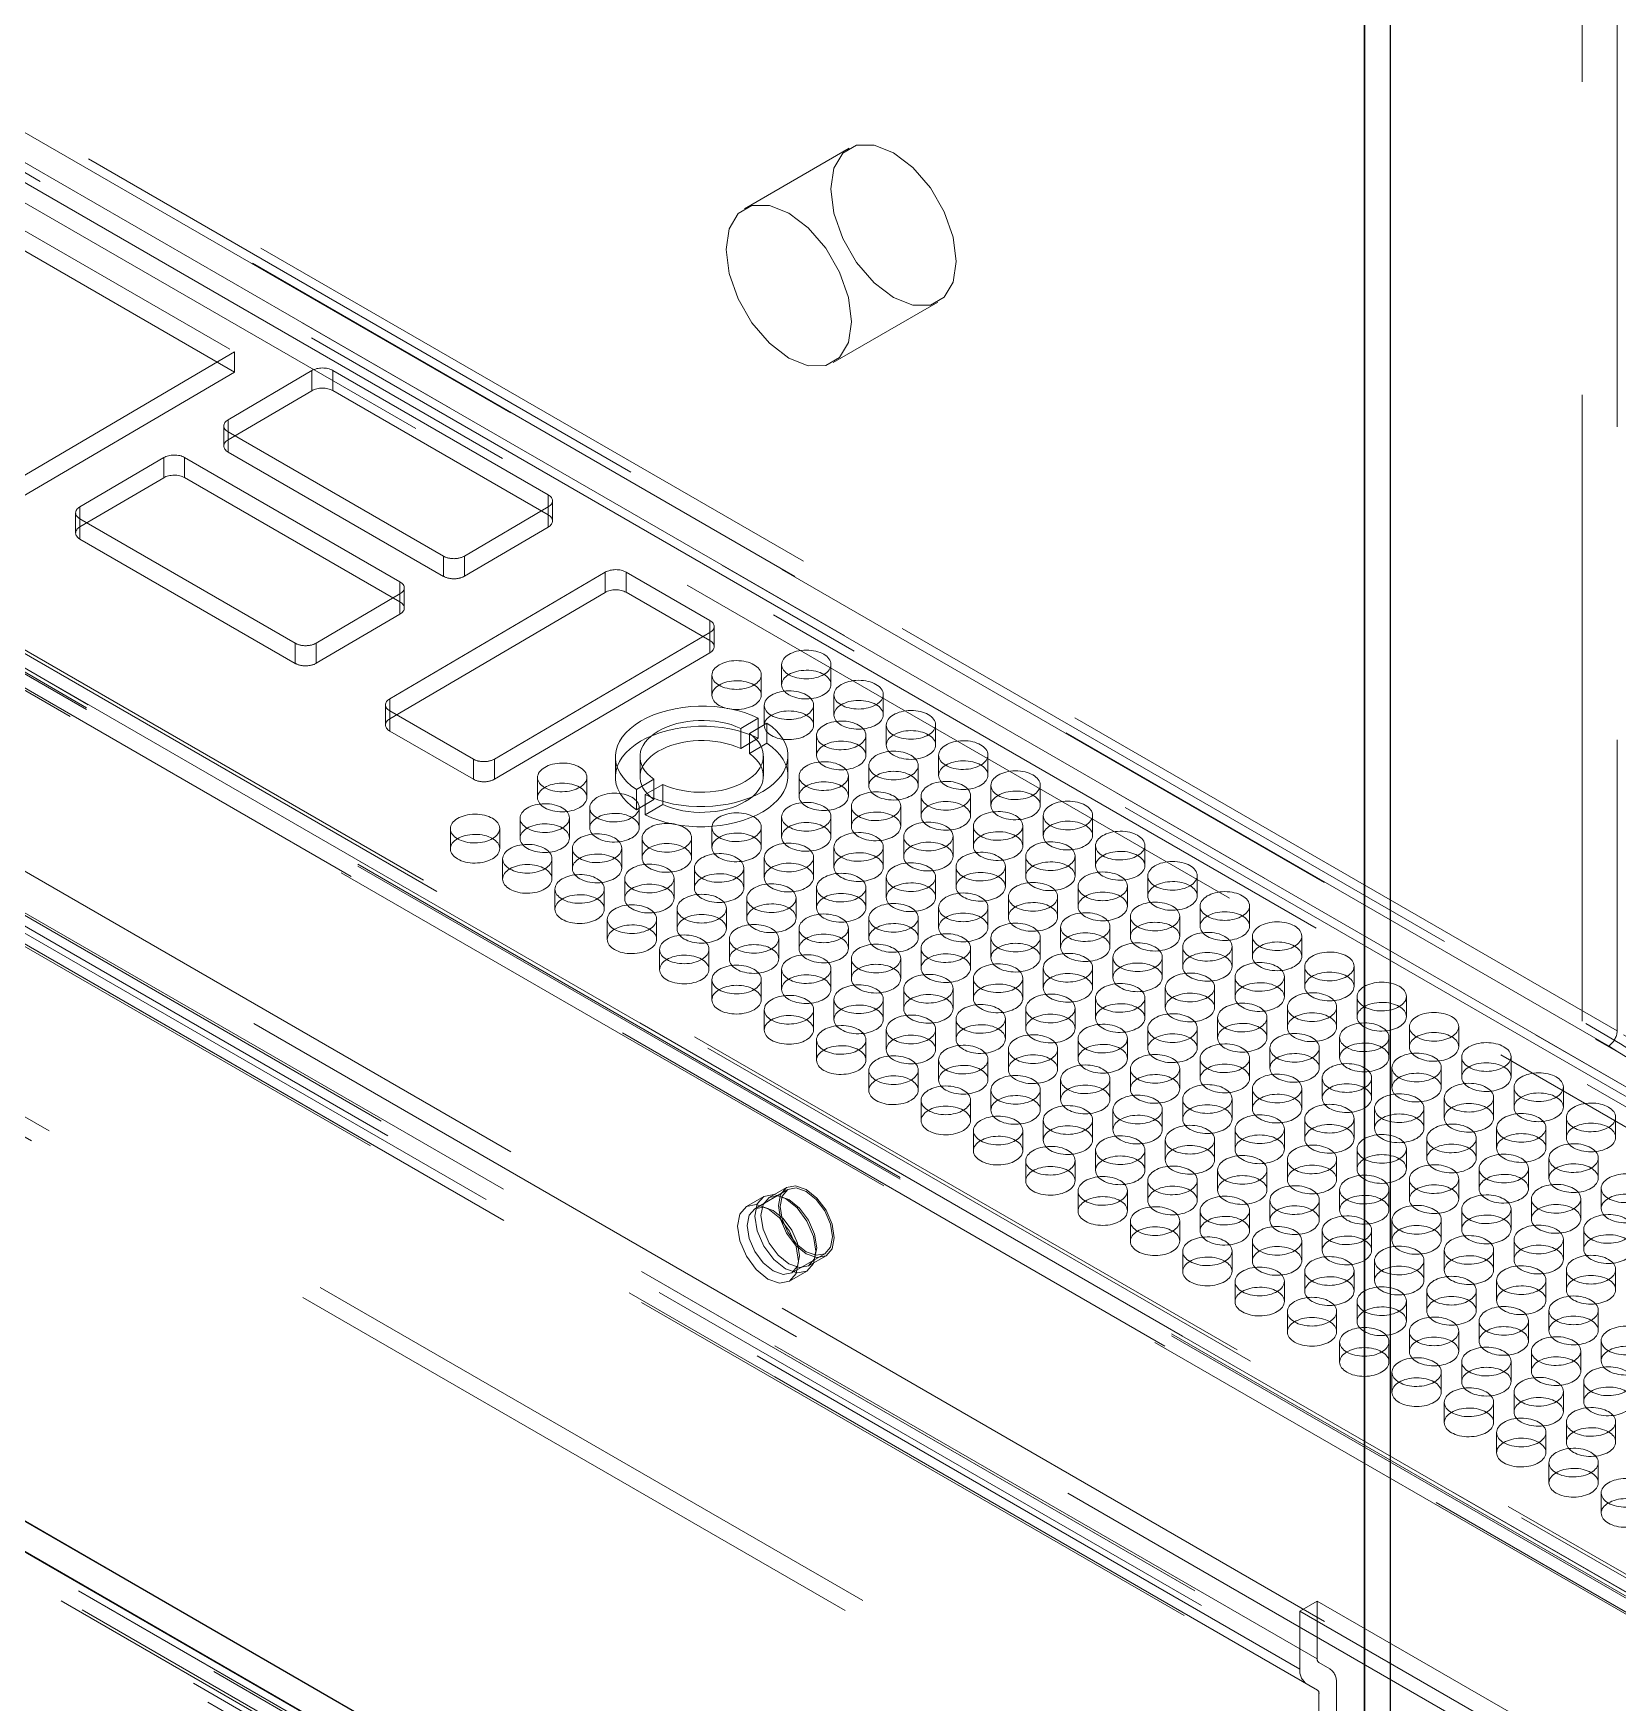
# Model space of a CAD drawing. Header units: millimetres. Extents: x 108 to 5832, y 144 to 4056.
# Drawn here: x 4204.6 to 4268.8, y 3197.1 to 3264.8 of the extents above; entities that cross this region are included whole.
import ezdxf

# ---------------------------------------------------------------- set-up
doc = ezdxf.new("R2010")
doc.units = ezdxf.units.MM
doc.header["$LTSCALE"] = 20
doc.linetypes.add('HIDDEN', pattern=[1.905, 1.27, -0.635])

msp = doc.modelspace()

# ---------------------------------------------------------------- linework, layer by layer
at = {"color": 1, "linetype": 'HIDDEN', "lineweight": 18}
for p, q in [((4268.781, 3350.467), (4268.781, 3224.361)), ((4267.367, 3224.758), (4267.367, 3348.489)), ((4259.596, 3171.277), (4259.596, 3325.276)), ((4320.471, 3192.461), (4092.005, 3324.352)), ((4319.057, 3191.644), (4090.591, 3323.535)), ((4097.167, 3300.88), (4273.943, 3198.829)), ((4096.46, 3300.472), (4273.236, 3198.421)), ((4099.386, 3300.32), (4272.702, 3200.267)), ((4099.924, 3299.86), (4273.59, 3199.605)), ((4135.916, 3300.224), (4270.819, 3222.346)), ((4272.708, 3199.373), (4099.392, 3299.426)), ((4272.708, 3199.298), (4099.392, 3299.35)), ((4272.774, 3199.497), (4099.466, 3299.546)), ((4270.456, 3221.335), (4135.585, 3299.194)), ((4272.038, 3199.024), (4098.648, 3299.12)), ((4270.832, 3220.721), (4135.929, 3298.598)), ((4135.585, 3298.378), (4270.456, 3220.519)), ((4140.795, 3297.827), (4267.367, 3224.758)), ((4268.781, 3224.361), (4142.209, 3297.429)), ((4268.431, 3223.75), (4141.859, 3296.819)), ((4255.912, 3198.48), (4096.46, 3290.53)), ((4256.619, 3198.888), (4097.167, 3290.938)), ((4097.229, 3290.801), (4256.681, 3198.751)), ((4097.675, 3290.543), (4257.128, 3198.493)), ((4096.729, 3289.935), (4256.181, 3197.885)), ((4256.628, 3197.627), (4097.175, 3289.677)), ((4097.944, 3289.948), (4257.397, 3197.898)), ((4097.237, 3289.54), (4256.69, 3197.49)), ((4102.933, 3289.305), (4269.167, 3193.339)), ((4268.497, 3192.91), (4102.189, 3288.918)), ((4293.672, 3150.451), (4079.135, 3274.3)), ((4294.379, 3150.859), (4079.843, 3274.708)), ((4079.883, 3274.569), (4294.621, 3150.604)), ((4079.064, 3274.096), (4293.743, 3150.165)), ((4294.52, 3150.086), (4079.984, 3273.935)), ((4258.535, 3173.114), (4083.88, 3273.94)), ((4079.64, 3273.328), (4294.176, 3149.479)), ((4190.533, 3264.707), (4212.715, 3251.901)), ((4212.715, 3251.085), (4190.533, 3263.89)), ((4237.637, 3260.16), (4233.394, 3257.711)), ((4236.994, 3251.475), (4241.236, 3253.924)), ((4212.715, 3251.901), (4202.78, 3246.066)), ((4212.715, 3251.901), (4212.715, 3251.085)), ((4202.78, 3245.249), (4212.715, 3251.085)), ((4212.457, 3249.151), (4215.851, 3251.145)), ((4215.851, 3250.328), (4215.851, 3251.145)), ((4216.7, 3251.149), (4225.432, 3246.108)), ((4216.7, 3250.333), (4216.7, 3251.149)), ((4215.851, 3250.328), (4212.457, 3248.335)), ((4225.432, 3245.291), (4216.7, 3250.333)), ((4212.457, 3248.335), (4212.457, 3249.151)), ((4212.281, 3248.903), (4212.281, 3248.087)), ((4221.19, 3243.616), (4212.457, 3248.657)), ((4212.457, 3248.657), (4212.457, 3247.841)), ((4212.457, 3247.841), (4221.19, 3242.799)), ((4206.447, 3245.621), (4209.841, 3247.615)), ((4209.841, 3246.798), (4209.841, 3247.615)), ((4210.689, 3247.619), (4219.422, 3242.578)), ((4210.689, 3246.802), (4210.689, 3247.619)), ((4209.841, 3246.798), (4206.447, 3244.805)), ((4219.422, 3241.761), (4210.689, 3246.802)), ((4225.432, 3245.291), (4225.432, 3246.108)), ((4225.608, 3245.045), (4225.608, 3245.862)), ((4206.271, 3245.373), (4206.271, 3244.557)), ((4206.447, 3244.805), (4206.447, 3245.621)), ((4215.179, 3240.086), (4206.447, 3245.127)), ((4206.447, 3245.127), (4206.447, 3244.31)), ((4225.432, 3245.614), (4222.038, 3243.62)), ((4225.432, 3244.797), (4225.432, 3245.614)), ((4222.038, 3242.804), (4225.432, 3244.797)), ((4206.447, 3244.31), (4215.179, 3239.269)), ((4219.012, 3237.836), (4227.744, 3242.965)), ((4221.19, 3242.799), (4221.19, 3243.616)), ((4222.038, 3242.804), (4222.038, 3243.62)), ((4227.744, 3242.965), (4227.744, 3242.149)), ((4228.593, 3242.97), (4231.987, 3241.01)), ((4228.593, 3242.153), (4228.593, 3242.97)), ((4219.422, 3241.761), (4219.422, 3242.578)), ((4219.598, 3241.515), (4219.598, 3242.331)), ((4219.422, 3242.083), (4216.028, 3240.09)), ((4227.744, 3242.149), (4219.012, 3237.02)), ((4219.422, 3241.267), (4219.422, 3242.083)), ((4231.987, 3240.194), (4228.593, 3242.153)), ((4216.028, 3239.273), (4219.422, 3241.267)), ((4231.987, 3240.194), (4231.987, 3241.01)), ((4231.987, 3240.516), (4223.254, 3235.387)), ((4231.987, 3239.7), (4231.987, 3240.516)), ((4232.163, 3239.948), (4232.163, 3240.764)), ((4215.179, 3239.269), (4215.179, 3240.086)), ((4216.028, 3239.273), (4216.028, 3240.09)), ((4223.254, 3234.57), (4231.987, 3239.7)), ((4234.901, 3239.219), (4234.901, 3238.403)), ((4236.901, 3238.413), (4236.901, 3239.229)), ((4232.073, 3238.793), (4232.073, 3237.977)), ((4234.073, 3237.987), (4234.073, 3238.803)), ((4218.836, 3237.588), (4218.836, 3236.772)), ((4219.012, 3237.02), (4219.012, 3237.836)), ((4234.194, 3237.569), (4234.194, 3236.752)), ((4236.194, 3236.762), (4236.194, 3237.579)), ((4237.022, 3237.995), (4237.022, 3237.178)), ((4239.022, 3237.188), (4239.022, 3238.005)), ((4222.406, 3235.383), (4219.012, 3237.342)), ((4219.012, 3236.525), (4219.012, 3237.342)), ((4233.95, 3237.049), (4233.24, 3236.632)), ((4233.95, 3236.233), (4233.95, 3237.049)), ((4219.012, 3236.525), (4222.406, 3234.566)), ((4233.24, 3236.632), (4233.24, 3235.816)), ((4233.24, 3235.816), (4233.95, 3236.233)), ((4233.594, 3236.428), (4234.304, 3236.845)), ((4233.594, 3235.612), (4233.594, 3236.428)), ((4234.304, 3236.028), (4234.304, 3236.845)), ((4236.315, 3236.344), (4236.315, 3235.528)), ((4238.315, 3235.538), (4238.315, 3236.354)), ((4239.144, 3236.77), (4239.144, 3235.954)), ((4241.144, 3235.964), (4241.144, 3236.78)), ((4234.304, 3236.028), (4233.594, 3235.612)), ((4234.158, 3234.693), (4234.158, 3235.51)), ((4235.158, 3234.698), (4235.158, 3235.515)), ((4241.265, 3235.546), (4241.265, 3234.729)), ((4243.265, 3234.739), (4243.265, 3235.556)), ((4222.406, 3234.566), (4222.406, 3235.383)), ((4223.254, 3234.57), (4223.254, 3235.387)), ((4228.158, 3235.48), (4228.158, 3234.663)), ((4229.158, 3235.485), (4229.158, 3234.668)), ((4238.437, 3235.119), (4238.437, 3234.303)), ((4240.437, 3234.313), (4240.437, 3235.13)), ((4225.001, 3234.64), (4225.001, 3233.824)), ((4227.001, 3233.834), (4227.001, 3234.65)), ((4229.723, 3234.566), (4229.013, 3234.149)), ((4229.367, 3233.945), (4230.076, 3234.362)), ((4229.723, 3233.75), (4229.723, 3234.566)), ((4230.076, 3234.362), (4230.076, 3233.545)), ((4235.608, 3234.693), (4235.608, 3233.877)), ((4237.608, 3233.887), (4237.608, 3234.704)), ((4243.386, 3234.321), (4243.386, 3233.504)), ((4245.386, 3233.514), (4245.386, 3234.331)), ((4229.013, 3234.149), (4229.013, 3233.333)), ((4229.013, 3233.333), (4229.723, 3233.75)), ((4229.367, 3233.129), (4229.367, 3233.945)), ((4230.076, 3233.545), (4229.367, 3233.129)), ((4239.729, 3232.662), (4239.729, 3233.479)), ((4240.558, 3233.895), (4240.558, 3233.078)), ((4242.558, 3233.088), (4242.558, 3233.905)), ((4224.294, 3232.989), (4224.294, 3232.173)), ((4226.294, 3232.183), (4226.294, 3233)), ((4227.123, 3233.415), (4227.123, 3232.599)), ((4229.123, 3232.609), (4229.123, 3233.426)), ((4234.901, 3233.043), (4234.901, 3232.226)), ((4236.901, 3232.236), (4236.901, 3233.053)), ((4237.729, 3233.469), (4237.729, 3232.652)), ((4245.508, 3233.096), (4245.508, 3232.28)), ((4247.508, 3232.29), (4247.508, 3233.106)), ((4221.466, 3232.563), (4221.466, 3231.747)), ((4223.466, 3231.757), (4223.466, 3232.574)), ((4229.244, 3232.191), (4229.244, 3231.374)), ((4231.244, 3231.384), (4231.244, 3232.201)), ((4232.073, 3232.617), (4232.073, 3231.8)), ((4234.073, 3231.81), (4234.073, 3232.627)), ((4239.851, 3232.244), (4239.851, 3231.428)), ((4241.851, 3231.438), (4241.851, 3232.254)), ((4242.679, 3232.67), (4242.679, 3231.854)), ((4244.679, 3231.864), (4244.679, 3232.68)), ((4226.416, 3231.765), (4226.416, 3230.948)), ((4228.416, 3230.958), (4228.416, 3231.775)), ((4237.022, 3231.818), (4237.022, 3231.002)), ((4239.022, 3231.012), (4239.022, 3231.828)), ((4246.8, 3230.639), (4246.8, 3231.456)), ((4247.629, 3231.872), (4247.629, 3231.055)), ((4249.629, 3231.065), (4249.629, 3231.882)), ((4223.587, 3231.339), (4223.587, 3230.522)), ((4225.587, 3230.532), (4225.587, 3231.349)), ((4231.365, 3230.966), (4231.365, 3230.15)), ((4233.365, 3230.16), (4233.365, 3230.976)), ((4234.194, 3231.392), (4234.194, 3230.576)), ((4236.194, 3230.586), (4236.194, 3231.402)), ((4241.972, 3231.02), (4241.972, 3230.203)), ((4243.972, 3230.213), (4243.972, 3231.03)), ((4244.8, 3231.446), (4244.8, 3230.629)), ((4225.709, 3230.114), (4225.709, 3229.298)), ((4227.709, 3229.308), (4227.709, 3230.124)), ((4228.537, 3230.54), (4228.537, 3229.724)), ((4230.537, 3229.734), (4230.537, 3230.55)), ((4236.315, 3230.168), (4236.315, 3229.351)), ((4238.315, 3229.361), (4238.315, 3230.178)), ((4239.144, 3230.594), (4239.144, 3229.777)), ((4241.144, 3229.787), (4241.144, 3230.604)), ((4246.922, 3230.221), (4246.922, 3229.405)), ((4248.922, 3229.415), (4248.922, 3230.231)), ((4249.75, 3230.647), (4249.75, 3229.831)), ((4251.75, 3229.841), (4251.75, 3230.657)), ((4271.186, 3182.212), (4189.382, 3229.437)), ((4233.487, 3229.742), (4233.487, 3228.925)), ((4235.487, 3228.935), (4235.487, 3229.752)), ((4244.093, 3229.795), (4244.093, 3228.979)), ((4246.093, 3228.989), (4246.093, 3229.805)), ((4251.872, 3229.422), (4251.872, 3228.606)), ((4253.872, 3228.616), (4253.872, 3229.433)), ((4270.479, 3181.804), (4188.674, 3229.029)), ((4227.83, 3228.89), (4227.83, 3228.073)), ((4229.83, 3228.083), (4229.83, 3228.9)), ((4230.658, 3229.316), (4230.658, 3228.499)), ((4232.658, 3228.509), (4232.658, 3229.326)), ((4238.437, 3228.943), (4238.437, 3228.127)), ((4240.437, 3228.137), (4240.437, 3228.953)), ((4241.265, 3229.369), (4241.265, 3228.553)), ((4243.265, 3228.563), (4243.265, 3229.379)), ((4249.043, 3228.996), (4249.043, 3228.18)), ((4251.043, 3228.19), (4251.043, 3229.007)), ((4232.78, 3228.091), (4232.78, 3227.274)), ((4234.78, 3227.285), (4234.78, 3228.101)), ((4235.608, 3228.517), (4235.608, 3227.7)), ((4237.608, 3227.711), (4237.608, 3228.527)), ((4243.386, 3228.144), (4243.386, 3227.328)), ((4245.386, 3227.338), (4245.386, 3228.155)), ((4246.215, 3228.57), (4246.215, 3227.754)), ((4248.215, 3227.764), (4248.215, 3228.581)), ((4253.993, 3228.198), (4253.993, 3227.381)), ((4255.993, 3227.391), (4255.993, 3228.208)), ((4229.951, 3227.665), (4229.951, 3226.848)), ((4231.951, 3226.858), (4231.951, 3227.675)), ((4240.558, 3227.718), (4240.558, 3226.902)), ((4242.558, 3226.912), (4242.558, 3227.729)), ((4251.164, 3227.772), (4251.164, 3226.955)), ((4253.164, 3226.965), (4253.164, 3227.782)), ((4234.901, 3226.866), (4234.901, 3226.05)), ((4236.901, 3226.06), (4236.901, 3226.876)), ((4237.729, 3227.292), (4237.729, 3226.476)), ((4239.729, 3226.486), (4239.729, 3227.303)), ((4245.508, 3226.92), (4245.508, 3226.103)), ((4247.508, 3226.113), (4247.508, 3226.93)), ((4248.336, 3227.346), (4248.336, 3226.529)), ((4250.336, 3226.539), (4250.336, 3227.356)), ((4256.114, 3226.973), (4256.114, 3226.157)), ((4258.114, 3226.167), (4258.114, 3226.983)), ((4232.073, 3226.44), (4232.073, 3225.624)), ((4234.073, 3225.634), (4234.073, 3226.45)), ((4239.851, 3226.068), (4239.851, 3225.251)), ((4241.851, 3225.261), (4241.851, 3226.078)), ((4242.679, 3226.494), (4242.679, 3225.677)), ((4244.679, 3225.687), (4244.679, 3226.504)), ((4250.457, 3226.121), (4250.457, 3225.305)), ((4252.457, 3225.315), (4252.457, 3226.131)), ((4253.286, 3226.547), (4253.286, 3225.731)), ((4255.286, 3225.741), (4255.286, 3226.557)), ((4237.022, 3225.642), (4237.022, 3224.825)), ((4239.022, 3224.835), (4239.022, 3225.652)), ((4247.629, 3225.695), (4247.629, 3224.879)), ((4249.629, 3224.889), (4249.629, 3225.705)), ((4258.236, 3225.749), (4258.236, 3224.932)), ((4260.235, 3224.942), (4260.235, 3225.759)), ((4234.194, 3225.216), (4234.194, 3224.399)), ((4236.194, 3224.409), (4236.194, 3225.226)), ((4241.972, 3224.843), (4241.972, 3224.027)), ((4243.972, 3224.037), (4243.972, 3224.853)), ((4244.8, 3225.269), (4244.8, 3224.453)), ((4246.8, 3224.463), (4246.8, 3225.279)), ((4252.579, 3224.897), (4252.579, 3224.08)), ((4254.579, 3224.09), (4254.579, 3224.907)), ((4255.407, 3225.323), (4255.407, 3224.506)), ((4257.407, 3224.516), (4257.407, 3225.333)), ((4238.315, 3223.185), (4238.315, 3224.001)), ((4239.144, 3224.417), (4239.144, 3223.601)), ((4241.144, 3223.611), (4241.144, 3224.427)), ((4246.922, 3224.045), (4246.922, 3223.228)), ((4248.922, 3223.238), (4248.922, 3224.055)), ((4249.75, 3224.471), (4249.75, 3223.654)), ((4251.75, 3223.664), (4251.75, 3224.481)), ((4257.528, 3224.098), (4257.528, 3223.282)), ((4259.528, 3223.292), (4259.528, 3224.108)), ((4260.357, 3224.524), (4260.357, 3223.708)), ((4262.357, 3223.718), (4262.357, 3224.534)), ((4236.315, 3223.991), (4236.315, 3223.175)), ((4244.093, 3223.619), (4244.093, 3222.802)), ((4246.093, 3222.812), (4246.093, 3223.629)), ((4254.7, 3223.672), (4254.7, 3222.855)), ((4256.7, 3222.866), (4256.7, 3223.682)), ((4238.437, 3222.766), (4238.437, 3221.95)), ((4240.437, 3221.96), (4240.437, 3222.777)), ((4241.265, 3223.193), (4241.265, 3222.376)), ((4243.265, 3222.386), (4243.265, 3223.203)), ((4249.043, 3222.82), (4249.043, 3222.003)), ((4251.043, 3222.013), (4251.043, 3222.83)), ((4251.872, 3223.246), (4251.872, 3222.429)), ((4253.872, 3222.439), (4253.872, 3223.256)), ((4259.65, 3222.873), (4259.65, 3222.057)), ((4261.65, 3222.067), (4261.65, 3222.883)), ((4262.478, 3223.299), (4262.478, 3222.483)), ((4264.478, 3222.493), (4264.478, 3223.31)), ((4245.386, 3221.161), (4245.386, 3221.978)), ((4246.215, 3222.394), (4246.215, 3221.577)), ((4248.215, 3221.587), (4248.215, 3222.404)), ((4253.993, 3222.021), (4253.993, 3221.205)), ((4255.993, 3221.215), (4255.993, 3222.031)), ((4256.821, 3222.447), (4256.821, 3221.631)), ((4258.821, 3221.641), (4258.821, 3222.457)), ((4264.599, 3222.075), (4264.599, 3221.258)), ((4266.599, 3221.268), (4266.599, 3222.085)), ((4240.558, 3221.542), (4240.558, 3220.725)), ((4242.558, 3220.735), (4242.558, 3221.552)), ((4243.386, 3221.968), (4243.386, 3221.151)), ((4251.164, 3221.595), (4251.164, 3220.779)), ((4253.164, 3220.789), (4253.164, 3221.605)), ((4261.771, 3221.649), (4261.771, 3220.832)), ((4263.771, 3220.842), (4263.771, 3221.659)), ((4245.508, 3220.743), (4245.508, 3219.927)), ((4247.508, 3219.937), (4247.508, 3220.753)), ((4248.336, 3221.169), (4248.336, 3220.353)), ((4250.336, 3220.363), (4250.336, 3221.179)), ((4256.114, 3220.797), (4256.114, 3219.98)), ((4258.114, 3219.99), (4258.114, 3220.807)), ((4258.943, 3221.223), (4258.943, 3220.406)), ((4260.943, 3220.416), (4260.943, 3221.233)), ((4266.721, 3220.85), (4266.721, 3220.034)), ((4268.721, 3220.044), (4268.721, 3220.86)), ((4242.679, 3220.317), (4242.679, 3219.501)), ((4244.679, 3219.511), (4244.679, 3220.327)), ((4250.457, 3219.945), (4250.457, 3219.128)), ((4252.457, 3219.138), (4252.457, 3219.955)), ((4253.286, 3220.371), (4253.286, 3219.554)), ((4255.286, 3219.564), (4255.286, 3220.381)), ((4261.064, 3219.998), (4261.064, 3219.182)), ((4263.064, 3219.192), (4263.064, 3220.008)), ((4263.892, 3220.424), (4263.892, 3219.608)), ((4265.892, 3219.618), (4265.892, 3220.434)), ((4247.629, 3219.519), (4247.629, 3218.702)), ((4249.629, 3218.712), (4249.629, 3219.529)), ((4258.236, 3219.572), (4258.236, 3218.756)), ((4260.235, 3218.766), (4260.235, 3219.582)), ((4244.8, 3219.093), (4244.8, 3218.276)), ((4246.8, 3218.286), (4246.8, 3219.103)), ((4252.579, 3218.72), (4252.579, 3217.904)), ((4254.579, 3217.914), (4254.579, 3218.73)), ((4255.407, 3219.146), (4255.407, 3218.33)), ((4257.407, 3218.34), (4257.407, 3219.156)), ((4263.185, 3218.774), (4263.185, 3217.957)), ((4265.185, 3217.967), (4265.185, 3218.784)), ((4266.014, 3219.2), (4266.014, 3218.383)), ((4268.014, 3218.393), (4268.014, 3219.21)), ((4235.151, 3217.925), (4233.808, 3217.15)), ((4235.101, 3218.012), (4234.394, 3217.604)), ((4249.75, 3218.294), (4249.75, 3217.478)), ((4251.75, 3217.488), (4251.75, 3218.304)), ((4257.528, 3217.921), (4257.528, 3217.105)), ((4259.528, 3217.115), (4259.528, 3217.932)), ((4260.357, 3218.348), (4260.357, 3217.531)), ((4262.357, 3217.541), (4262.357, 3218.358)), ((4268.135, 3217.975), (4268.135, 3217.158)), ((4234.178, 3217.652), (4233.47, 3217.244)), ((4246.922, 3217.868), (4246.922, 3217.052)), ((4248.922, 3217.062), (4248.922, 3217.878)), ((4254.7, 3217.495), (4254.7, 3216.679)), ((4256.7, 3216.689), (4256.7, 3217.506)), ((4265.307, 3217.549), (4265.307, 3216.732)), ((4267.307, 3216.742), (4267.307, 3217.559)), ((4249.043, 3216.643), (4249.043, 3215.827)), ((4251.043, 3215.837), (4251.043, 3216.654)), ((4251.872, 3217.069), (4251.872, 3216.253)), ((4253.872, 3216.263), (4253.872, 3217.08)), ((4259.65, 3216.697), (4259.65, 3215.88)), ((4261.65, 3215.89), (4261.65, 3216.707)), ((4262.478, 3217.123), (4262.478, 3216.306)), ((4264.478, 3216.316), (4264.478, 3217.133)), ((4256.821, 3216.271), (4256.821, 3215.454)), ((4258.821, 3215.464), (4258.821, 3216.281)), ((4264.599, 3215.898), (4264.599, 3215.082)), ((4266.599, 3215.092), (4266.599, 3215.908)), ((4267.428, 3216.324), (4267.428, 3215.508)), ((4235.307, 3214.552), (4236.651, 3215.327)), ((4235.994, 3214.832), (4236.701, 3215.241)), ((4251.164, 3215.419), (4251.164, 3214.602)), ((4253.164, 3214.612), (4253.164, 3215.429)), ((4253.993, 3215.845), (4253.993, 3215.028)), ((4255.993, 3215.038), (4255.993, 3215.855)), ((4261.771, 3215.472), (4261.771, 3214.656)), ((4263.771, 3214.666), (4263.771, 3215.482)), ((4235.22, 3214.213), (4235.927, 3214.621)), ((4256.114, 3214.62), (4256.114, 3213.804)), ((4258.114, 3213.814), (4258.114, 3214.63)), ((4258.943, 3215.046), (4258.943, 3214.23)), ((4260.943, 3214.24), (4260.943, 3215.056)), ((4266.721, 3214.674), (4266.721, 3213.857)), ((4268.721, 3213.867), (4268.721, 3214.684)), ((4253.286, 3214.194), (4253.286, 3213.378)), ((4255.286, 3213.388), (4255.286, 3214.204)), ((4263.892, 3214.248), (4263.892, 3213.431)), ((4265.892, 3213.441), (4265.892, 3214.258)), ((4258.236, 3213.396), (4258.236, 3212.579)), ((4260.236, 3212.589), (4260.236, 3213.406)), ((4261.064, 3213.822), (4261.064, 3213.005)), ((4263.064, 3213.015), (4263.064, 3213.832)), ((4255.407, 3212.97), (4255.407, 3212.153)), ((4257.407, 3212.163), (4257.407, 3212.98)), ((4263.185, 3212.597), (4263.185, 3211.781)), ((4265.185, 3211.791), (4265.185, 3212.607)), ((4266.014, 3213.023), (4266.014, 3212.207)), ((4268.014, 3212.217), (4268.014, 3213.033)), ((4260.357, 3212.171), (4260.357, 3211.355)), ((4262.357, 3211.365), (4262.357, 3212.181)), ((4257.528, 3211.745), (4257.528, 3210.929)), ((4259.528, 3210.939), (4259.528, 3211.755)), ((4265.307, 3211.372), (4265.307, 3210.556)), ((4267.307, 3210.566), (4267.307, 3211.383)), ((4268.135, 3211.798), (4268.135, 3210.982)), ((4259.65, 3210.52), (4259.65, 3209.704)), ((4261.65, 3209.714), (4261.65, 3210.53)), ((4262.478, 3210.946), (4262.478, 3210.13)), ((4264.478, 3210.14), (4264.478, 3210.957)), ((4267.428, 3210.148), (4267.428, 3209.331)), ((4261.771, 3209.296), (4261.771, 3208.479)), ((4263.771, 3208.489), (4263.771, 3209.306)), ((4264.599, 3209.722), (4264.599, 3208.905)), ((4266.599, 3208.915), (4266.599, 3209.732)), ((4266.721, 3208.497), (4266.721, 3207.681)), ((4268.721, 3207.691), (4268.721, 3208.507)), ((4263.892, 3208.071), (4263.892, 3207.255)), ((4265.892, 3207.265), (4265.892, 3208.081)), ((4266.014, 3206.847), (4266.014, 3206.03)), ((4268.014, 3206.04), (4268.014, 3206.857)), ((4268.135, 3205.622), (4268.135, 3204.805)), ((4255.912, 3200.828), (4256.619, 3201.237)), ((4264.397, 3196.746), (4256.619, 3201.237)), ((4256.619, 3201.237), (4256.619, 3198.888)), ((4263.69, 3196.338), (4255.912, 3200.828)), ((4255.912, 3200.828), (4255.912, 3198.48)), ((4256.681, 3198.751), (4257.128, 3198.493)), ((4256.628, 3197.627), (4256.181, 3197.885)), ((4257.397, 3197.898), (4257.397, 3193.52)), ((4256.69, 3193.112), (4256.69, 3197.49))]:
    msp.add_line(p, q, dxfattribs=at)
at = {"color": 7, "linetype": 'Continuous', "lineweight": 25}
for p, q in [((4259.589, 3171.273), (4259.589, 3325.272)), ((4258.528, 3324.66), (4258.528, 3173.11)), ((4258.535, 3324.664), (4258.535, 3173.114)), ((4258.528, 3173.11), (4083.873, 3273.936)), ((4082.812, 3273.324), (4259.589, 3171.273)), ((4082.819, 3273.328), (4259.589, 3171.281))]:
    msp.add_line(p, q, dxfattribs=at)
at = {"color": 1, "linetype": 'HIDDEN', "lineweight": 18, "flags": 128}
for points in [[(4236.891, 3258.512), (4237.016, 3257.531), (4237.377, 3256.503), (4237.94, 3255.528), (4238.65, 3254.701), (4239.437, 3254.103), (4240.223, 3253.792), (4240.933, 3253.8), (4241.496, 3254.125), (4241.858, 3254.736), (4241.982, 3255.573), (4241.858, 3256.553), (4241.496, 3257.581), (4240.933, 3258.557), (4240.223, 3259.384), (4239.437, 3259.982), (4238.65, 3260.292), (4237.94, 3260.284), (4237.377, 3259.959), (4237.016, 3259.348), (4236.891, 3258.512)], [(4232.648, 3256.062), (4232.773, 3256.899), (4233.134, 3257.51), (4233.698, 3257.835), (4234.407, 3257.843), (4235.194, 3257.532), (4235.981, 3256.934), (4236.69, 3256.107), (4237.253, 3255.132), (4237.615, 3254.104), (4237.739, 3253.123), (4237.615, 3252.287), (4237.253, 3251.676), (4236.69, 3251.351), (4235.981, 3251.343), (4235.194, 3251.653), (4234.407, 3252.251), (4233.698, 3253.079), (4233.134, 3254.054), (4232.773, 3255.082), (4232.648, 3256.062)], [(4237.032, 3215.973), (4236.946, 3216.523), (4236.701, 3217.088), (4236.334, 3217.583), (4235.901, 3217.933), (4235.468, 3218.083), (4235.101, 3218.012), (4234.856, 3217.73), (4234.77, 3217.279), (4234.856, 3216.73), (4235.101, 3216.164), (4235.468, 3215.669), (4235.901, 3215.32), (4236.334, 3215.169), (4236.701, 3215.241), (4236.946, 3215.523), (4237.032, 3215.973)], [(4234.84, 3217.239), (4234.921, 3217.661), (4235.151, 3217.925), (4235.495, 3217.992), (4235.901, 3217.851), (4236.307, 3217.524), (4236.651, 3217.059), (4236.881, 3216.529), (4236.962, 3216.014), (4236.881, 3215.592), (4236.651, 3215.327), (4236.307, 3215.26), (4235.901, 3215.402), (4235.495, 3215.729), (4235.151, 3216.193), (4234.921, 3216.723), (4234.84, 3217.239)], [(4235.583, 3215.014), (4235.489, 3215.615), (4235.22, 3216.234), (4234.819, 3216.775), (4234.345, 3217.157), (4233.872, 3217.322), (4233.47, 3217.244), (4233.202, 3216.935), (4233.108, 3216.443), (4233.202, 3215.841), (4233.47, 3215.223), (4233.872, 3214.681), (4234.345, 3214.299), (4234.819, 3214.135), (4235.22, 3214.213), (4235.489, 3214.521), (4235.583, 3215.014)], [(4236.29, 3215.422), (4236.196, 3216.023), (4235.927, 3216.642), (4235.526, 3217.183), (4235.052, 3217.565), (4234.579, 3217.73), (4234.177, 3217.652), (4233.909, 3217.343), (4233.815, 3216.851), (4233.909, 3216.25), (4234.177, 3215.631), (4234.579, 3215.09), (4235.052, 3214.708), (4235.526, 3214.543), (4235.927, 3214.621), (4236.196, 3214.93), (4236.29, 3215.422)], [(4236.325, 3215.565), (4236.239, 3215.115), (4235.994, 3214.832), (4235.627, 3214.761), (4235.194, 3214.912), (4234.761, 3215.261), (4234.394, 3215.756), (4234.149, 3216.322), (4234.063, 3216.871), (4234.149, 3217.321), (4234.394, 3217.604), (4234.761, 3217.675), (4235.194, 3217.525), (4235.627, 3217.175), (4235.994, 3216.68), (4236.239, 3216.115), (4236.325, 3215.565)], [(4233.497, 3216.463), (4233.578, 3216.885), (4233.807, 3217.15), (4234.152, 3217.217), (4234.557, 3217.076), (4234.963, 3216.748), (4235.307, 3216.284), (4235.537, 3215.754), (4235.618, 3215.238), (4235.537, 3214.816), (4235.307, 3214.552), (4234.963, 3214.485), (4234.557, 3214.626), (4234.152, 3214.954), (4233.807, 3215.418), (4233.578, 3215.948), (4233.497, 3216.463)]]:
    msp.add_lwpolyline(points, dxfattribs=at)
at = {"color": 1, "linetype": 'HIDDEN', "lineweight": 18}
for centre, radius, start, end in [((4268.013, 3224.396), 0.769, 302.90881, 357.37837), ((4256.563, 3198.416), 0.654, 174.39055, 234.29527), ((4256.769, 3198.874), 0.151, 174.35028, 234.3397), ((4256.746, 3197.962), 0.654, 354.38422, 54.29456), ((4256.54, 3197.505), 0.151, 354.33818, 54.32131)]:
    msp.add_arc(centre, radius, start, end, dxfattribs=at)
for centre, major_axis, start_param, end_param in [((4216.275, 3250.9), (0.6, 0.005), 0.780959, 2.351755), ((4216.275, 3250.083), (0.6, 0.005), 0.780959, 2.351755), ((4212.881, 3248.906), (0.6, 0.005), 2.351755, 3.922551), ((4210.265, 3247.37), (0.6, 0.005), 0.780959, 2.351755), ((4212.881, 3248.09), (0.6, 0.005), 2.351755, 3.922551), ((4210.265, 3246.553), (0.6, 0.005), 0.780959, 2.351755), ((4225.008, 3245.859), (0.6, 0.005), 5.493348, 7.064144), ((4206.871, 3245.376), (0.6, 0.005), 2.351755, 3.922551), ((4225.008, 3245.042), (0.6, 0.005), 5.493348, 7.064144), ((4206.871, 3244.56), (0.6, 0.005), 2.351755, 3.922551), ((4221.614, 3243.865), (0.6, 0.005), 3.922551, 5.493348), ((4228.169, 3242.721), (0.6, 0.005), 0.780959, 2.351755), ((4218.998, 3242.328), (0.6, 0.005), 5.493348, 7.064144), ((4221.614, 3243.049), (0.6, 0.005), 3.922551, 5.493348), ((4218.998, 3241.512), (0.6, 0.005), 5.493348, 7.064144), ((4228.169, 3241.904), (0.6, 0.005), 0.780959, 2.351755), ((4231.563, 3240.761), (0.6, 0.005), 5.493348, 7.064144), ((4215.604, 3240.335), (0.6, 0.005), 3.922551, 5.493348), ((4231.563, 3239.945), (0.6, 0.005), 5.493348, 7.064144), ((4215.604, 3239.518), (0.6, 0.005), 3.922551, 5.493348), ((4219.436, 3237.591), (0.6, 0.005), 2.351755, 3.922551), ((4231.658, 3235.497), (3.5, 0.027), 0.852448, 3.851062), ((4219.436, 3236.775), (0.6, 0.005), 2.351755, 3.922551), ((4231.658, 3234.681), (3.5, 0.027), 0.852448, 3.851062), ((4231.658, 3235.497), (2.5, 0.019), 0.881126, 3.822384), ((4231.658, 3234.681), (2.5, 0.019), 0.881126, 3.822384), ((4231.658, 3235.497), (3.5, 0.027), 3.994041, 6.992655), ((4231.658, 3235.497), (2.5, 0.019), 4.022719, 6.963977), ((4231.658, 3234.681), (3.5, 0.027), 3.994041, 6.992655), ((4231.658, 3234.681), (2.5, 0.019), 4.022719, 6.963977), ((4222.83, 3235.632), (0.6, 0.005), 3.922551, 5.493348), ((4222.83, 3234.815), (0.6, 0.005), 3.922551, 5.493348), ((4213.466, 3193.099), (76.227, 0.581), 0.316278, 0.780959)]:
    msp.add_ellipse(centre, major_axis=major_axis, ratio=0.582304, start_param=start_param, end_param=end_param, dxfattribs=at)
for centre in [(4235.901, 3239.224), (4233.073, 3238.798), (4235.901, 3238.408), (4233.073, 3237.982), (4238.022, 3238), (4235.194, 3237.574), (4238.022, 3237.183), (4235.194, 3236.757), (4237.315, 3236.349), (4240.144, 3236.775), (4240.144, 3235.959), (4237.315, 3235.533), (4239.437, 3235.125), (4242.265, 3235.551), (4226.001, 3234.645), (4236.608, 3234.699), (4239.437, 3234.308), (4242.265, 3234.734), (4244.386, 3234.326), (4226.001, 3233.829), (4236.608, 3233.882), (4241.558, 3233.9), (4225.294, 3232.994), (4228.123, 3233.42), (4235.901, 3233.048), (4238.729, 3233.474), (4241.558, 3233.083), (4244.386, 3233.509), (4246.508, 3233.101), (4222.466, 3232.568), (4228.123, 3232.604), (4233.073, 3232.622), (4235.901, 3232.231), (4238.729, 3232.657), (4240.851, 3232.249), (4243.679, 3232.675), (4246.508, 3232.285), (4222.466, 3231.752), (4225.294, 3232.178), (4227.416, 3231.77), (4230.244, 3232.196), (4233.073, 3231.805), (4238.022, 3231.823), (4243.679, 3231.859), (4248.629, 3231.877), (4224.587, 3231.344), (4227.416, 3230.953), (4230.244, 3231.379), (4232.365, 3230.971), (4235.194, 3231.397), (4238.022, 3231.007), (4240.851, 3231.433), (4242.972, 3231.025), (4245.8, 3231.451), (4248.629, 3231.06), (4224.587, 3230.527), (4229.537, 3230.545), (4235.194, 3230.581), (4240.144, 3230.599), (4242.972, 3230.208), (4245.8, 3230.634), (4247.922, 3230.226), (4250.75, 3230.652), (4226.709, 3230.119), (4229.537, 3229.729), (4232.365, 3230.155), (4234.487, 3229.747), (4237.315, 3230.173), (4240.144, 3229.782), (4245.093, 3229.8), (4250.75, 3229.836), (4226.709, 3229.303), (4228.83, 3228.895), (4231.658, 3229.321), (4234.487, 3228.93), (4237.315, 3229.356), (4239.437, 3228.948), (4242.265, 3229.374), (4245.093, 3228.984), (4247.922, 3229.41), (4250.043, 3229.002), (4252.872, 3229.428), (4231.658, 3228.504), (4236.608, 3228.522), (4242.265, 3228.558), (4247.215, 3228.575), (4250.043, 3228.185), (4252.872, 3228.611), (4254.993, 3228.203), (4228.83, 3228.078), (4230.951, 3227.67), (4233.78, 3228.096), (4236.608, 3227.706), (4239.437, 3228.132), (4241.558, 3227.723), (4244.386, 3228.149), (4247.215, 3227.759), (4252.164, 3227.777), (4230.951, 3226.853), (4233.78, 3227.279), (4235.901, 3226.871), (4238.729, 3227.297), (4241.558, 3226.907), (4244.386, 3227.333), (4246.508, 3226.925), (4249.336, 3227.351), (4252.164, 3226.96), (4254.993, 3227.386), (4257.114, 3226.978), (4233.073, 3226.445), (4238.729, 3226.481), (4243.679, 3226.499), (4249.336, 3226.534), (4251.457, 3226.126), (4254.286, 3226.552), (4257.114, 3226.162), (4233.073, 3225.629), (4235.901, 3226.055), (4238.022, 3225.647), (4240.851, 3226.073), (4243.679, 3225.682), (4246.508, 3226.108), (4248.629, 3225.7), (4254.286, 3225.736), (4259.236, 3225.754), (4235.194, 3225.221), (4238.022, 3224.83), (4240.851, 3225.256), (4242.972, 3224.848), (4245.8, 3225.274), (4248.629, 3224.884), (4251.457, 3225.31), (4253.579, 3224.902), (4256.407, 3225.328), (4259.236, 3224.937), (4235.194, 3224.404), (4240.144, 3224.422), (4245.8, 3224.458), (4250.75, 3224.476), (4256.407, 3224.511), (4258.528, 3224.103), (4261.357, 3224.529), (4237.315, 3223.996), (4240.144, 3223.606), (4242.972, 3224.032), (4245.093, 3223.624), (4247.922, 3224.05), (4250.75, 3223.659), (4253.579, 3224.085), (4255.7, 3223.677), (4261.357, 3223.713), (4237.315, 3223.18), (4239.437, 3222.772), (4242.265, 3223.198), (4245.093, 3222.807), (4247.922, 3223.233), (4250.043, 3222.825), (4252.872, 3223.251), (4255.7, 3222.86), (4258.528, 3223.287), (4260.65, 3222.878), (4263.478, 3223.304), (4242.265, 3222.381), (4247.215, 3222.399), (4252.872, 3222.434), (4257.821, 3222.452), (4260.65, 3222.062), (4263.478, 3222.488), (4265.599, 3222.08), (4239.437, 3221.955), (4241.558, 3221.547), (4244.386, 3221.973), (4247.215, 3221.582), (4250.043, 3222.008), (4252.164, 3221.6), (4254.993, 3222.026), (4257.821, 3221.636), (4262.771, 3221.654), (4241.558, 3220.73), (4244.386, 3221.156), (4246.508, 3220.748), (4249.336, 3221.174), (4252.164, 3220.784), (4254.993, 3221.21), (4257.114, 3220.802), (4259.943, 3221.228), (4262.771, 3220.837), (4265.599, 3221.263), (4267.721, 3220.855), (4243.679, 3220.322), (4249.336, 3220.358), (4254.286, 3220.376), (4259.943, 3220.411), (4264.892, 3220.429), (4267.721, 3220.039), (4243.679, 3219.506), (4246.508, 3219.932), (4248.629, 3219.524), (4251.457, 3219.95), (4254.286, 3219.559), (4257.114, 3219.985), (4259.236, 3219.577), (4262.064, 3220.003), (4264.892, 3219.613), (4245.8, 3219.098), (4248.629, 3218.707), (4251.457, 3219.133), (4253.579, 3218.725), (4256.407, 3219.151), (4259.236, 3218.761), (4262.064, 3219.187), (4264.185, 3218.779), (4267.014, 3219.205), (4245.8, 3218.281), (4250.75, 3218.299), (4256.407, 3218.335), (4261.357, 3218.353), (4267.014, 3218.388), (4247.922, 3217.873), (4250.75, 3217.483), (4253.579, 3217.909), (4255.7, 3217.501), (4258.528, 3217.927), (4261.357, 3217.536), (4264.185, 3217.962), (4266.307, 3217.554), (4269.135, 3217.98), (4247.922, 3217.057), (4250.043, 3216.648), (4252.872, 3217.075), (4255.7, 3216.684), (4258.528, 3217.11), (4260.65, 3216.702), (4263.478, 3217.128), (4266.307, 3216.737), (4269.135, 3217.163), (4252.872, 3216.258), (4257.821, 3216.276), (4263.478, 3216.311), (4268.428, 3216.329), (4250.043, 3215.832), (4252.164, 3215.424), (4254.993, 3215.85), (4257.821, 3215.459), (4260.65, 3215.885), (4262.771, 3215.477), (4265.599, 3215.903), (4268.428, 3215.513), (4254.993, 3215.033), (4257.114, 3214.625), (4259.943, 3215.051), (4262.771, 3214.661), (4265.599, 3215.087), (4267.721, 3214.679), (4252.164, 3214.607), (4254.286, 3214.199), (4259.943, 3214.235), (4264.892, 3214.253), (4254.286, 3213.383), (4257.114, 3213.809), (4259.236, 3213.401), (4262.064, 3213.827), (4264.892, 3213.436), (4267.721, 3213.862), (4256.407, 3212.975), (4259.236, 3212.584), (4262.064, 3213.01), (4264.185, 3212.602), (4267.014, 3213.028), (4256.407, 3212.158), (4261.357, 3212.176), (4267.014, 3212.212), (4258.528, 3211.75), (4261.357, 3211.36), (4264.185, 3211.786), (4266.307, 3211.377), (4269.135, 3211.803), (4258.528, 3210.934), (4263.478, 3210.951), (4266.307, 3210.561), (4269.135, 3210.987), (4260.65, 3210.525), (4263.478, 3210.135), (4268.428, 3210.153), (4260.65, 3209.709), (4262.771, 3209.301), (4265.599, 3209.727), (4268.428, 3209.336), (4265.599, 3208.91), (4262.771, 3208.484), (4264.892, 3208.076), (4267.721, 3208.502), (4264.892, 3207.26), (4267.721, 3207.686), (4267.014, 3206.852), (4267.014, 3206.035), (4269.135, 3205.627), (4269.135, 3204.81)]:
    msp.add_ellipse(centre, major_axis=(1, 0.008), ratio=0.582304, dxfattribs=at)
for points, knots in [([(4287.431, 3207.076), (4286.362, 3208.702), (4284.233, 3211.94), (4279.86, 3216.454), (4274.794, 3220.658), (4270.78, 3223.13), (4268.781, 3224.361)], [0, 0, 0, 0, 0.2532827, 0.504377, 0.7532816, 1, 1, 1, 1]), ([(4268.431, 3223.75), (4270.436, 3222.515), (4274.458, 3220.036), (4279.508, 3215.831), (4283.823, 3211.356), (4285.917, 3208.165), (4286.961, 3206.575)], [0, 0, 0, 0, 0.249194, 0.499999, 0.750805, 1, 1, 1, 1])]:
    msp.add_open_spline(points, degree=3, knots=knots, dxfattribs=at)

doc.saveas('drawing.dxf')
